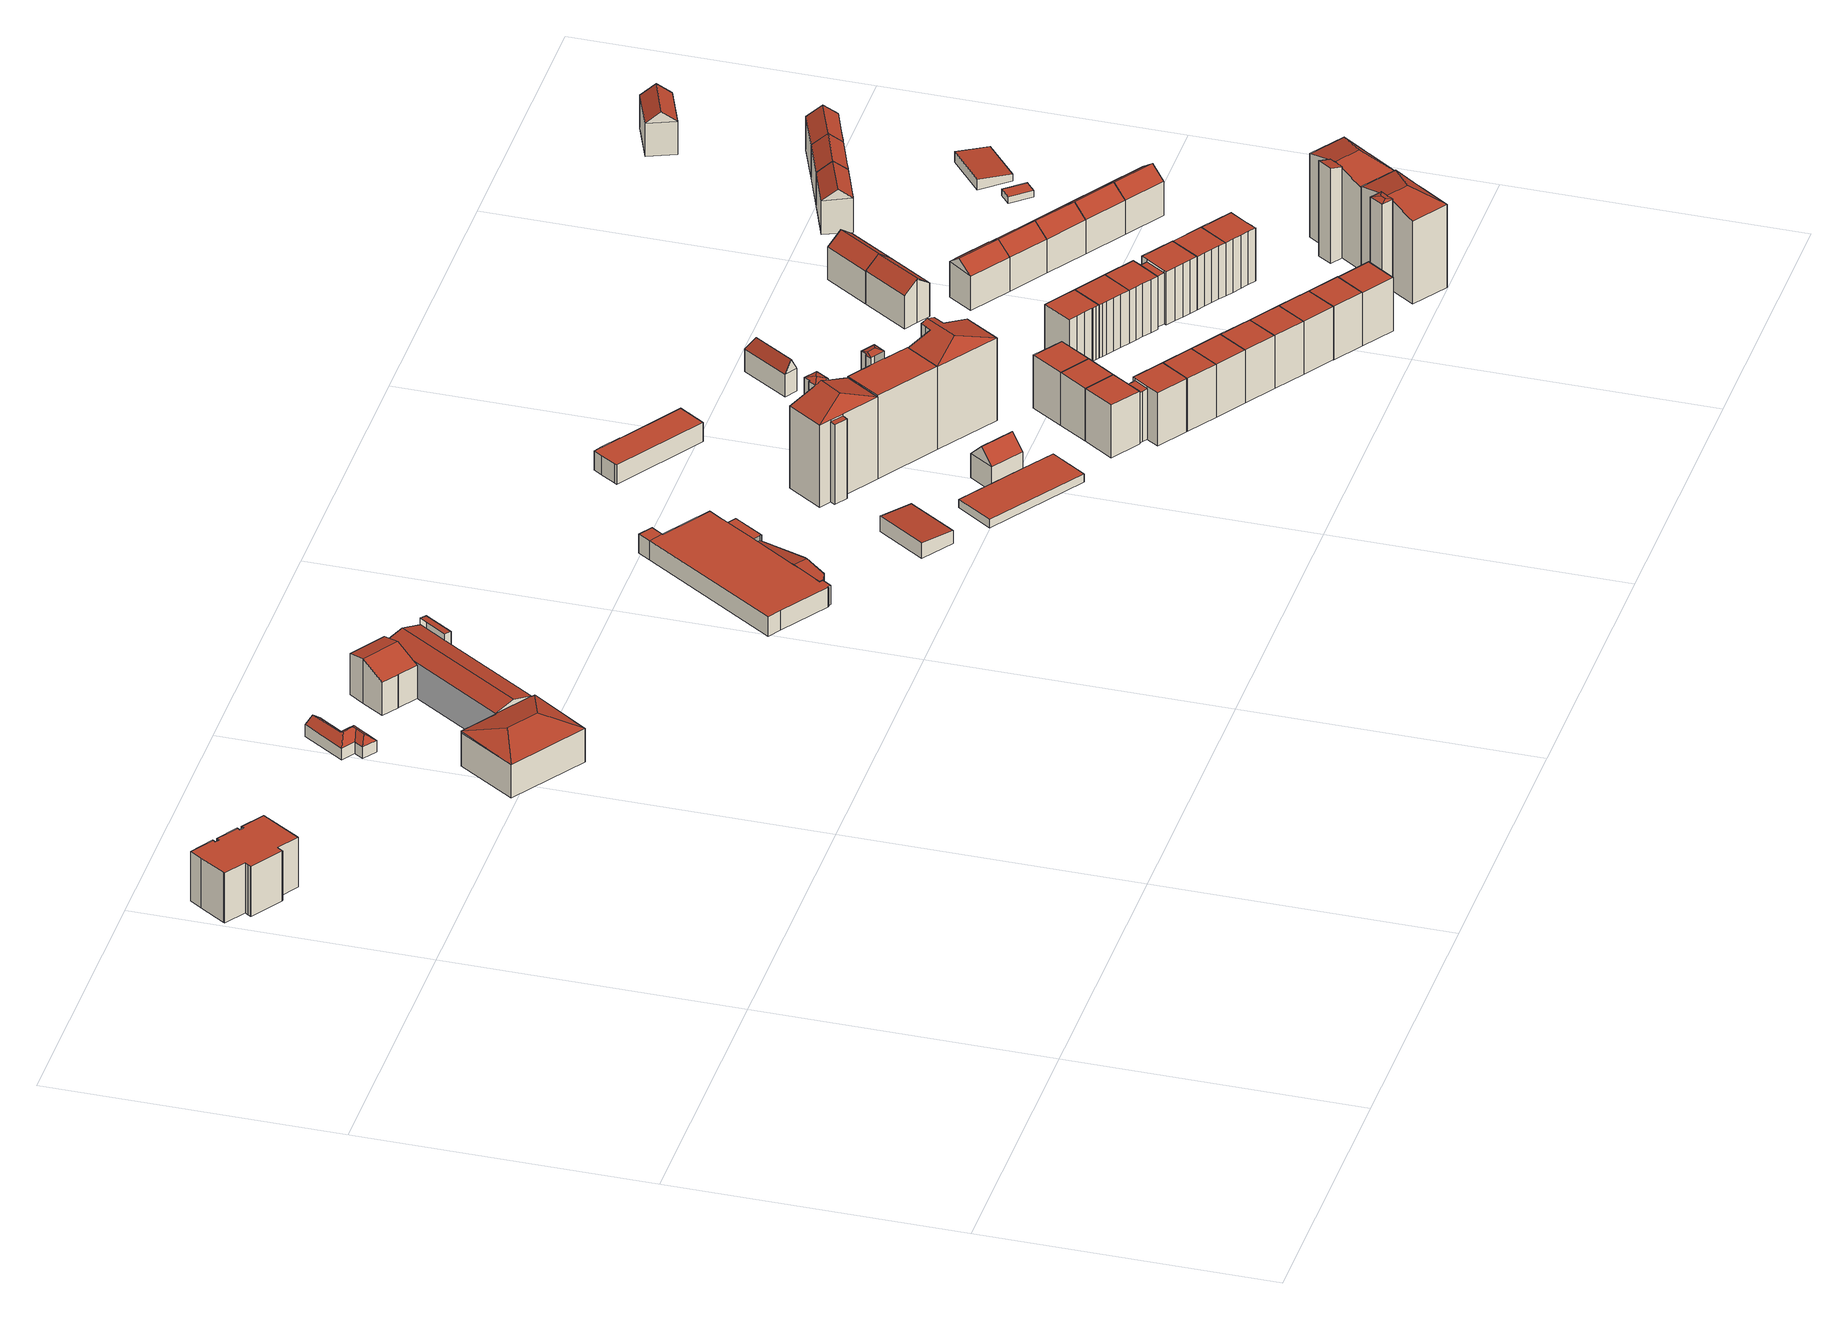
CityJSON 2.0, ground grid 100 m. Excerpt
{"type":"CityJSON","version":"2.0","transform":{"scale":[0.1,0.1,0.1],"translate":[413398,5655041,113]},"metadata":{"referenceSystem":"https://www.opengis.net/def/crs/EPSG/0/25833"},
"CityObjects":{
"building1":{"type":"Building","attributes":{"Dachtyp_tdc":"tdcPolyFlatRoof","Gemeindeschluessel":14612000,"Dachneigung":0,"QualitaetDacherkennung":76,"Geometrietyp2DReferenz":"3000","measuredHeight":18.57,"function":"31001_9998","roofType":"1000"},"geometry":[{"type":"Solid","lod":"2","boundaries":[[[[0,1,2,3]],[[1,4,5,2]],[[4,6,7,5]],[[6,8,9,7]],[[8,10,11,9]],[[10,12,13,11]],[[12,14,15,13]],[[14,16,17,15]],[[16,18,19,17]],[[18,20,21,19]],[[20,22,23,21]],[[22,24,25,23]],[[24,26,27,25]],[[26,28,29,27]],[[28,30,31,29]],[[30,32,33,31]],[[32,34,35,33]],[[34,36,37,35]],[[36,38,39,37]],[[38,40,41,39]],[[40,42,43,41]],[[42,44,45,43]],[[44,0,3,45]],[[44,42,40,38,36,34,32,30,28,26,24,22,20,18,16,14,12,10,8,6,4,1,0]],[[3,2,5,7,9,11,13,15,17,19,21,23,25,27,29,31,33,35,37,39,41,43,45]]]],"semantics":{"surfaces":[{"type":"WallSurface"},{"type":"RoofSurface"},{"type":"GroundSurface"}],"values":[[0,0,0,0,0,0,0,0,0,0,0,0,0,0,0,0,0,0,0,0,0,0,0,1,2]]}}]},
"building2":{"type":"Building","attributes":{"Dachtyp_tdc":"tdcFreeFormRoof","Gemeindeschluessel":14612000,"Dachneigung":38.75,"QualitaetDacherkennung":51,"Geometrietyp2DReferenz":"3000","measuredHeight":7.2,"function":"31001_9998","roofType":"5000"},"geometry":[{"type":"Solid","lod":"2","boundaries":[[[[46,47,48,49]],[[47,50,51,48]],[[50,52,53,51]],[[50,54,52]],[[47,54,50]],[[47,55,54]],[[55,47,56]],[[57,56,47,46]],[[57,46,58]],[[55,56,57,58,59]],[[60,54,55,59,61]],[[62,60,61,63]],[[62,63,64]],[[54,60,62,64,52]],[[53,65,66,67,68,69,49,48,51]],[[52,64,65,53]],[[64,63,66,65]],[[63,61,67,66]],[[61,59,68,67]],[[59,58,69,68]],[[58,46,49,69]]]],"semantics":{"surfaces":[{"type":"WallSurface"},{"type":"RoofSurface"},{"type":"GroundSurface"}],"values":[[0,0,0,1,1,1,1,1,0,1,1,1,1,1,2,0,0,0,0,0,0]]}}]},
"building3":{"type":"Building","attributes":{"Gemeindeschluessel":14612000,"Geometrietyp2DReferenz":"3000","function":"31001_9998","roofType":"9999"},"children":["building3-1","building3-2","building3-3","building3-4"]},
"building3-1":{"type":"BuildingPart","attributes":{"Dachtyp_tdc":"tdcGableRoof","Dachneigung":15.47,"QualitaetDacherkennung":33,"Geometrietyp2DReferenz":"3000","measuredHeight":15.37,"roofType":"3100"},"parents":["building3"],"geometry":[{"type":"MultiSurface","lod":"2","boundaries":[[[70,71,72,73]],[[71,70,74]],[[75,76,77]],[[70,78,79,75,77,74]],[[76,80,71,74,77]],[[81,82,83,73,72,84,85]]],"semantics":{"surfaces":[{"type":"WallSurface"},{"type":"RoofSurface"},{"type":"GroundSurface"}],"values":[0,0,0,1,1,2]}}]},
"building3-2":{"type":"BuildingPart","attributes":{"Dachtyp_tdc":"tdcPolyFlatRoof","Dachneigung":3.34,"QualitaetDacherkennung":72,"Geometrietyp2DReferenz":"3000","measuredHeight":15.69,"roofType":"2100"},"parents":["building3"],"geometry":[{"type":"MultiSurface","lod":"2","boundaries":[[[86,87,88,72,71]],[[87,89,90,88]],[[89,91,80,84,90]],[[91,89,87,86]],[[72,88,90,84]]],"semantics":{"surfaces":[{"type":"WallSurface"},{"type":"RoofSurface"},{"type":"GroundSurface"}],"values":[0,0,0,1,2]}}]},
"building3-3":{"type":"BuildingPart","attributes":{"Dachtyp_tdc":"tdcHipRoof","Dachneigung":17.61,"QualitaetDacherkennung":16,"Geometrietyp2DReferenz":"3000","measuredHeight":16.17,"roofType":"3200"},"parents":["building3"],"geometry":[{"type":"MultiSurface","lod":"2","boundaries":[[[92,93,94,85]],[[93,95,96,94]],[[95,97,98,96]],[[97,99,100,98]],[[99,101,102,100]],[[101,103,104,102]],[[103,105,106,104]],[[105,107,81,106]],[[95,108,109]],[[110,97,111]],[[112,113,114,115,116,110,111,109,108]],[[97,95,109,111]],[[103,115,114,105]],[[101,116,115,103]],[[105,114,113,107]],[[92,112,108,93]],[[97,110,99]],[[99,110,116,101]],[[93,108,95]],[[85,94,96,98,100,102,104,106,81]]],"semantics":{"surfaces":[{"type":"WallSurface"},{"type":"RoofSurface"},{"type":"GroundSurface"}],"values":[0,0,0,0,0,0,0,0,1,1,1,1,0,0,0,0,0,0,0,2]}}]},
"building3-4":{"type":"BuildingPart","attributes":{"Dachtyp_tdc":"tdcGableRoof","Dachneigung":25.68,"QualitaetDacherkennung":24,"Geometrietyp2DReferenz":"3000","measuredHeight":16.59,"roofType":"3100"},"parents":["building3"],"geometry":[{"type":"MultiSurface","lod":"2","boundaries":[[[117,118,119,82]],[[118,120,121,119]],[[120,122,123,121]],[[122,124,125,123]],[[124,126,127,125]],[[126,128,70,73,127]],[[124,122,120,118,117,79,129]],[[129,128,126,124]],[[83,82,119,121,123,125,127,73]]],"semantics":{"surfaces":[{"type":"WallSurface"},{"type":"RoofSurface"},{"type":"GroundSurface"}],"values":[0,0,0,0,0,0,1,1,2]}}]},
"building4":{"type":"Building","attributes":{"Gemeindeschluessel":14612000,"Geometrietyp2DReferenz":"3000","function":"31001_2000","roofType":"9999"},"children":["building4-1","building4-2","building4-3","building4-4"]},
"building4-1":{"type":"BuildingPart","attributes":{"Dachtyp_tdc":"tdcPolyFlatRoof","Dachneigung":0,"QualitaetDacherkennung":92,"Geometrietyp2DReferenz":"3000","measuredHeight":7.22,"roofType":"1000"},"parents":["building4"],"geometry":[{"type":"MultiSurface","lod":"2","boundaries":[[[130,131,132,133,134]],[[131,135,136,132]],[[135,137,136]],[[138,139,140]],[[138,141,142,139]],[[141,143,144,142]],[[143,145,146,144]],[[145,147,148,146]],[[147,149,150,148]],[[149,151,152,150]],[[151,153,154,152]],[[153,155,156,154]],[[155,157,158,159,156]],[[157,155,153,151,149,147,145,143,141,138,160,161,162,163,135,131,130]],[[133,132,136,164,165,139,142,144,146,148,150,152,154,156,159]]],"semantics":{"surfaces":[{"type":"WallSurface"},{"type":"RoofSurface"},{"type":"GroundSurface"}],"values":[0,0,0,0,0,0,0,0,0,0,0,0,0,1,2]}}]},
"building4-2":{"type":"BuildingPart","attributes":{"Dachtyp_tdc":"tdcPolyFlatRoof","Dachneigung":0,"QualitaetDacherkennung":68,"Geometrietyp2DReferenz":"3000","measuredHeight":5.01,"roofType":"1000"},"parents":["building4"],"geometry":[{"type":"MultiSurface","lod":"2","boundaries":[[[166,167,168,169]],[[167,170,171,172,168]],[[137,166,169,136]],[[137,173,170,167,166]],[[169,168,172,164,136]]],"semantics":{"surfaces":[{"type":"WallSurface"},{"type":"RoofSurface"},{"type":"GroundSurface"}],"values":[0,0,0,1,2]}}]},
"building4-3":{"type":"BuildingPart","attributes":{"Dachtyp_tdc":"tdcFreeFormRoof","Dachneigung":11.53,"QualitaetDacherkennung":10,"Geometrietyp2DReferenz":"3000","measuredHeight":7.65,"roofType":"5000"},"parents":["building4"],"geometry":[{"type":"MultiSurface","lod":"2","boundaries":[[[171,174,175,172]],[[174,176,177,175]],[[176,178,179,177]],[[178,180,181,179]],[[180,140,139,181]],[[176,174,171,182,162,183]],[[183,160,140,180,178,176]],[[139,165,164,172,175,177,179,181]]],"semantics":{"surfaces":[{"type":"WallSurface"},{"type":"RoofSurface"},{"type":"GroundSurface"}],"values":[0,0,0,0,0,1,1,2]}}]},
"building4-4":{"type":"BuildingPart","attributes":{"Dachtyp_tdc":"tdcPolyFlatRoof","Dachneigung":0,"QualitaetDacherkennung":71,"Geometrietyp2DReferenz":"3000","measuredHeight":7.14,"roofType":"1000"},"parents":["building4"],"geometry":[{"type":"MultiSurface","lod":"2","boundaries":[[[158,184,185,159]],[[184,186,187,185]],[[186,134,133,187]],[[134,186,184,158]],[[159,185,187,133]]],"semantics":{"surfaces":[{"type":"WallSurface"},{"type":"RoofSurface"},{"type":"GroundSurface"}],"values":[0,0,0,1,2]}}]},
"building5":{"type":"Building","attributes":{"Dachtyp_tdc":"tdcPolyFlatRoof","Gemeindeschluessel":14612000,"Dachneigung":4.39,"QualitaetDacherkennung":77,"Geometrietyp2DReferenz":"3000","measuredHeight":5.74,"function":"31001_2000","roofType":"2100"},"geometry":[{"type":"Solid","lod":"2","boundaries":[[[[188,189,190,191]],[[189,192,193,190]],[[192,194,195,193]],[[194,188,191,195]],[[194,192,189,188]],[[191,190,193,195]]]],"semantics":{"surfaces":[{"type":"WallSurface"},{"type":"RoofSurface"},{"type":"GroundSurface"}],"values":[[0,0,0,0,1,2]]}}]},
"building6":{"type":"Building","attributes":{"Dachtyp_tdc":"tdcPolyFlatRoof","Gemeindeschluessel":14612000,"Dachneigung":0,"QualitaetDacherkennung":0,"Geometrietyp2DReferenz":"3000","BezugspunktDach":"2000","measuredHeight":3,"function":"31001_9998"},"geometry":[{"type":"MultiSurface","lod":"2","boundaries":[[[196,197,198,199,200,201]],[[201,200,202,203]],[[200,199,204,202]],[[199,198,205,204]],[[198,197,206,205]],[[197,196,207,206]],[[196,201,203,207]],[[203,202,204,205,206,207]]],"semantics":{"surfaces":[{"type":"RoofSurface"},{"type":"WallSurface"},{"type":"GroundSurface"}],"values":[0,1,1,1,1,1,1,2]}}]},
"building7":{"type":"Building","attributes":{"Gemeindeschluessel":14612000,"Geometrietyp2DReferenz":"3000","function":"31001_9998","roofType":"9999"},"children":["building7-1","building7-2","building7-3"]},
"building7-1":{"type":"BuildingPart","attributes":{"Dachtyp_tdc":"tdcPolyFlatRoof","Dachneigung":5.67,"QualitaetDacherkennung":52,"Geometrietyp2DReferenz":"3000","measuredHeight":29.8,"roofType":"2100"},"parents":["building7"],"geometry":[{"type":"MultiSurface","lod":"2","boundaries":[[[208,209,210,211]],[[212,213,214,215]],[[213,208,211,214]],[[213,212,209,208]],[[211,210,215,214]]],"semantics":{"surfaces":[{"type":"WallSurface"},{"type":"RoofSurface"},{"type":"GroundSurface"}],"values":[0,0,0,1,2]}}]},
"building7-2":{"type":"BuildingPart","attributes":{"Dachtyp_tdc":"tdcFreeFormRoof","Dachneigung":14.56,"QualitaetDacherkennung":22,"Geometrietyp2DReferenz":"3000","measuredHeight":34.5,"roofType":"5000"},"parents":["building7"],"geometry":[{"type":"MultiSurface","lod":"2","boundaries":[[[216,217,218,219]],[[217,220,221,218]],[[220,222,223,221]],[[222,224,223]],[[225,226,227,228,229]],[[226,216,219,227]],[[230,231,232,233,222,234]],[[222,220,235,234]],[[220,217,235]],[[217,216,226,225,230,234,235]],[[219,218,221,223,236,237,228,227]]],"semantics":{"surfaces":[{"type":"WallSurface"},{"type":"RoofSurface"},{"type":"GroundSurface"}],"values":[0,0,0,0,0,0,1,1,1,1,2]}}]},
"building7-3":{"type":"BuildingPart","attributes":{"Dachtyp_tdc":"tdcHipAndGableRoof","Dachneigung":16.07,"QualitaetDacherkennung":16,"Geometrietyp2DReferenz":"3000","measuredHeight":34.32,"roofType":"5000"},"parents":["building7"],"geometry":[{"type":"MultiSurface","lod":"2","boundaries":[[[224,238,239,223]],[[238,240,241,239]],[[240,242,212,215,241]],[[243,210,209]],[[243,244,245,210]],[[244,246,247,245]],[[246,229,228,247]],[[244,243,242,240,248]],[[240,238,224,233,249,248]],[[249,231,250,229,246,244,248]],[[236,223,239,241,215,210,245,247,228,237]]],"semantics":{"surfaces":[{"type":"WallSurface"},{"type":"RoofSurface"},{"type":"GroundSurface"}],"values":[0,0,0,0,0,0,0,1,1,1,2]}}]},
"building8":{"type":"Building","attributes":{"Dachtyp_tdc":"tdcFreeFormRoof","Gemeindeschluessel":14612000,"Dachneigung":45.74,"QualitaetDacherkennung":6,"Geometrietyp2DReferenz":"3000","measuredHeight":14.13,"function":"31001_9998","roofType":"5000"},"geometry":[{"type":"Solid","lod":"2","boundaries":[[[[251,252,253,254]],[[252,255,256,253]],[[255,257,258,256]],[[257,251,254,258]],[[259,257,255]],[[260,259,255,252]],[[260,252,251]],[[259,260,251,257]],[[254,253,256,258]]]],"semantics":{"surfaces":[{"type":"WallSurface"},{"type":"RoofSurface"},{"type":"GroundSurface"}],"values":[[0,0,0,0,0,1,0,1,2]]}}]},
"building9":{"type":"Building","attributes":{"Gemeindeschluessel":14612000,"Geometrietyp2DReferenz":"3000","function":"31001_9998","roofType":"9999"},"children":["building9-1","building9-2"]},
"building9-1":{"type":"BuildingPart","attributes":{"Dachtyp_tdc":"tdcFreeFormRoof","Dachneigung":16.09,"QualitaetDacherkennung":16,"Geometrietyp2DReferenz":"3000","measuredHeight":34.55,"roofType":"5000"},"parents":["building9"],"geometry":[{"type":"MultiSurface","lod":"2","boundaries":[[[261,262,263,264]],[[262,265,266,263]],[[265,267,268,266]],[[267,269,270,271,268]],[[272,261,264,273,274]],[[275,269,276,277]],[[269,267,276]],[[267,265,277,276]],[[265,262,261,272,278,275,277]],[[264,263,266,268,271,279,280,273]]],"semantics":{"surfaces":[{"type":"WallSurface"},{"type":"RoofSurface"},{"type":"GroundSurface"}],"values":[0,0,0,0,0,1,1,1,1,2]}}]},
"building9-2":{"type":"BuildingPart","attributes":{"Dachtyp_tdc":"tdcPolyFlatRoof","Dachneigung":0,"QualitaetDacherkennung":48,"Geometrietyp2DReferenz":"3000","measuredHeight":31.06,"roofType":"1000"},"parents":["building9"],"geometry":[{"type":"MultiSurface","lod":"2","boundaries":[[[281,282,283,284]],[[282,285,241,283]],[[285,286,239,241]],[[286,274,273,239]],[[274,286,285,282,281,287,270,288,289]],[[280,279,271,290,284,283,241,239,273]],[[270,287,290,271]],[[287,281,284,290]]],"semantics":{"surfaces":[{"type":"WallSurface"},{"type":"RoofSurface"},{"type":"GroundSurface"}],"values":[0,0,0,0,1,2,0,0]}}]},
"building10":{"type":"Building","attributes":{"Dachtyp_tdc":"tdcPolyFlatRoof","Gemeindeschluessel":14612000,"Dachneigung":0,"QualitaetDacherkennung":68,"Geometrietyp2DReferenz":"3000","measuredHeight":7.24,"function":"31001_3211","roofType":"1000"},"geometry":[{"type":"Solid","lod":"2","boundaries":[[[[291,292,293,294]],[[292,295,296,293]],[[295,297,298,296]],[[297,299,300,298]],[[299,301,302,300]],[[301,303,304,302]],[[303,305,306,304]],[[305,307,308,306]],[[307,309,310,308]],[[309,311,312,310]],[[311,313,314,312]],[[313,291,294,314]],[[313,311,309,307,305,303,301,299,297,295,292,291]],[[294,293,296,298,300,302,304,306,308,310,312,314]]]],"semantics":{"surfaces":[{"type":"WallSurface"},{"type":"RoofSurface"},{"type":"GroundSurface"}],"values":[[0,0,0,0,0,0,0,0,0,0,0,0,1,2]]}}]},
"building11":{"type":"Building","attributes":{"Dachtyp_tdc":"tdcPolyFlatRoof","Gemeindeschluessel":14612000,"Dachneigung":0,"QualitaetDacherkennung":52,"Geometrietyp2DReferenz":"3000","measuredHeight":19.69,"function":"31001_9998","roofType":"1000"},"geometry":[{"type":"Solid","lod":"2","boundaries":[[[[315,316,317,318]],[[316,319,320,317]],[[319,321,322,320]],[[321,323,324,322]],[[323,325,326,324]],[[325,315,318,326]],[[325,323,321,319,316,315]],[[318,317,320,322,324,326]]]],"semantics":{"surfaces":[{"type":"WallSurface"},{"type":"RoofSurface"},{"type":"GroundSurface"}],"values":[[0,0,0,0,0,0,1,2]]}}]},
"building12":{"type":"Building","attributes":{"Gemeindeschluessel":14612000,"Geometrietyp2DReferenz":"3000","function":"31001_9998","roofType":"9999"},"children":["building12-1","building12-2"]},
"building12-1":{"type":"BuildingPart","attributes":{"Dachtyp_tdc":"tdcPolyFlatRoof","Dachneigung":0,"QualitaetDacherkennung":52,"Geometrietyp2DReferenz":"3000","measuredHeight":19.8,"roofType":"1000"},"parents":["building12"],"geometry":[{"type":"MultiSurface","lod":"2","boundaries":[[[327,328,329,330]],[[328,331,332,333,329]],[[334,335,336]],[[334,337,338,335]],[[337,339,340,338]],[[339,341,342,340]],[[339,337,334,343,331,328,327,341]],[[342,330,329,333,344,335,338,340]],[[341,327,330,342]]],"semantics":{"surfaces":[{"type":"WallSurface"},{"type":"RoofSurface"},{"type":"GroundSurface"}],"values":[0,0,0,0,0,0,1,2,0]}}]},
"building12-2":{"type":"BuildingPart","attributes":{"Dachtyp_tdc":"tdcPolyFlatRoof","Dachneigung":0,"QualitaetDacherkennung":54,"Geometrietyp2DReferenz":"3000","measuredHeight":18.82,"roofType":"1000"},"parents":["building12"],"geometry":[{"type":"MultiSurface","lod":"2","boundaries":[[[332,345,346,333]],[[345,347,348,346]],[[347,349,350,348]],[[349,351,352,350]],[[351,336,335,352]],[[351,349,347,345,332,353,336]],[[335,344,333,346,348,350,352]]],"semantics":{"surfaces":[{"type":"WallSurface"},{"type":"RoofSurface"},{"type":"GroundSurface"}],"values":[0,0,0,0,0,1,2]}}]},
"building13":{"type":"Building","attributes":{"Dachtyp_tdc":"tdcPolyFlatRoof","Gemeindeschluessel":14612000,"Dachneigung":0,"QualitaetDacherkennung":55,"Geometrietyp2DReferenz":"3000","measuredHeight":19.7,"function":"31001_9998","roofType":"1000"},"geometry":[{"type":"Solid","lod":"2","boundaries":[[[[354,321,322,355]],[[321,319,320,322]],[[319,356,357,320]],[[356,354,355,357]],[[356,319,321,354]],[[355,322,320,357]]]],"semantics":{"surfaces":[{"type":"WallSurface"},{"type":"RoofSurface"},{"type":"GroundSurface"}],"values":[[0,0,0,0,1,2]]}}]},
"building14":{"type":"Building","attributes":{"Dachtyp_tdc":"tdcFreeFormRoof","Gemeindeschluessel":14612000,"Dachneigung":15.66,"QualitaetDacherkennung":14,"Geometrietyp2DReferenz":"3000","measuredHeight":34.17,"function":"31001_9998","roofType":"5000"},"geometry":[{"type":"Solid","lod":"2","boundaries":[[[[358,359,360,284]],[[359,361,362,360]],[[361,363,364,362]],[[363,365,366,364]],[[365,367,368,366]],[[367,369,370,368]],[[369,371,372,370]],[[371,373,374,372]],[[373,375,283,374]],[[375,358,284,283]],[[373,376,375]],[[373,371,369,367,377,376]],[[377,365,363,361,359,358,375,376]],[[367,365,377]],[[284,360,362,364,366,368,370,372,374,283]]]],"semantics":{"surfaces":[{"type":"WallSurface"},{"type":"RoofSurface"},{"type":"GroundSurface"}],"values":[[0,0,0,0,0,0,0,0,0,0,1,1,1,0,2]]}}]},
"building15":{"type":"Building","attributes":{"Dachtyp_tdc":"tdcPolyFlatRoof","Gemeindeschluessel":14612000,"Dachneigung":0,"QualitaetDacherkennung":57,"Geometrietyp2DReferenz":"3000","measuredHeight":19.76,"function":"31001_9998","roofType":"1000"},"geometry":[{"type":"Solid","lod":"2","boundaries":[[[[378,379,380,381]],[[379,341,342,380]],[[341,339,340,342]],[[339,378,381,340]],[[339,341,379,378]],[[381,380,342,340]]]],"semantics":{"surfaces":[{"type":"WallSurface"},{"type":"RoofSurface"},{"type":"GroundSurface"}],"values":[[0,0,0,0,1,2]]}}]},
"building16":{"type":"Building","attributes":{"Dachtyp_tdc":"tdcPolyFlatRoof","Gemeindeschluessel":14612000,"Dachneigung":0,"QualitaetDacherkennung":51,"Geometrietyp2DReferenz":"3000","measuredHeight":19.69,"function":"31001_9998","roofType":"1000"},"geometry":[{"type":"Solid","lod":"2","boundaries":[[[[354,356,357,355]],[[356,382,383,357]],[[382,384,385,383]],[[384,354,355,385]],[[384,382,356,354]],[[355,357,383,385]]]],"semantics":{"surfaces":[{"type":"WallSurface"},{"type":"RoofSurface"},{"type":"GroundSurface"}],"values":[[0,0,0,0,1,2]]}}]},
"building17":{"type":"Building","attributes":{"Dachtyp_tdc":"tdcPolyFlatRoof","Gemeindeschluessel":14612000,"Dachneigung":0,"QualitaetDacherkennung":60,"Geometrietyp2DReferenz":"3000","measuredHeight":19.78,"function":"31001_9998","roofType":"1000"},"geometry":[{"type":"Solid","lod":"2","boundaries":[[[[386,387,388,389]],[[387,379,380,388]],[[379,378,381,380]],[[378,386,389,381]],[[378,379,387,386]],[[389,388,380,381]]]],"semantics":{"surfaces":[{"type":"WallSurface"},{"type":"RoofSurface"},{"type":"GroundSurface"}],"values":[[0,0,0,0,1,2]]}}]},
"building18":{"type":"Building","attributes":{"Dachtyp_tdc":"tdcPolyFlatRoof","Gemeindeschluessel":14612000,"Dachneigung":0,"QualitaetDacherkennung":59,"Geometrietyp2DReferenz":"3000","measuredHeight":19.77,"function":"31001_9998","roofType":"1000"},"geometry":[{"type":"Solid","lod":"2","boundaries":[[[[390,391,392,393]],[[391,387,388,392]],[[387,386,389,388]],[[386,390,393,389]],[[386,387,391,390]],[[393,392,388,389]]]],"semantics":{"surfaces":[{"type":"WallSurface"},{"type":"RoofSurface"},{"type":"GroundSurface"}],"values":[[0,0,0,0,1,2]]}}]},
"building19":{"type":"Building","attributes":{"Dachtyp_tdc":"tdcFreeFormRoof","Gemeindeschluessel":14612000,"Dachneigung":60.21,"QualitaetDacherkennung":5,"Geometrietyp2DReferenz":"3000","measuredHeight":12.84,"function":"31001_9998","roofType":"5000"},"geometry":[{"type":"Solid","lod":"2","boundaries":[[[[394,395,396,397]],[[398,399,400,401]],[[396,402,399,398]],[[402,403,400,399]],[[403,397,401,400]],[[397,396,398,401]],[[394,397,403]],[[395,394,403,402]],[[395,402,396]]]],"semantics":{"surfaces":[{"type":"RoofSurface"},{"type":"GroundSurface"},{"type":"WallSurface"}],"values":[[0,1,2,2,2,2,2,0,0]]}}]},
"building20":{"type":"Building","attributes":{"Dachtyp_tdc":"tdcPolyFlatRoof","Gemeindeschluessel":14612000,"Dachneigung":0,"QualitaetDacherkennung":56,"Geometrietyp2DReferenz":"3000","measuredHeight":19.75,"function":"31001_9998","roofType":"1000"},"geometry":[{"type":"Solid","lod":"2","boundaries":[[[[404,405,406,407]],[[405,391,392,406]],[[391,390,393,392]],[[390,404,407,393]],[[390,391,405,404]],[[407,406,392,393]]]],"semantics":{"surfaces":[{"type":"WallSurface"},{"type":"RoofSurface"},{"type":"GroundSurface"}],"values":[[0,0,0,0,1,2]]}}]},
"building21":{"type":"Building","attributes":{"Gemeindeschluessel":14612000,"Dachtyp_tdc":"tdcPolyFlatRoof","Dachneigung":0,"QualitaetDacherkennung":57,"Geometrietyp2DReferenz":"3000","measuredHeight":19.76,"function":"31001_9998","roofType":"1000"},"geometry":[{"type":"Solid","lod":"2","boundaries":[[[[408,409,410,411]],[[409,405,406,410]],[[405,404,407,406]],[[404,408,411,407]],[[404,405,409,408]],[[411,410,406,407]]]],"semantics":{"surfaces":[{"type":"WallSurface"},{"type":"RoofSurface"},{"type":"GroundSurface"}],"values":[[0,0,0,0,1,2]]}}]},
"building22":{"type":"Building","attributes":{"Dachtyp_tdc":"tdcPolyFlatRoof","Gemeindeschluessel":14612000,"Dachneigung":0,"QualitaetDacherkennung":54,"Geometrietyp2DReferenz":"3000","measuredHeight":19.82,"function":"31001_9998","roofType":"1000"},"geometry":[{"type":"Solid","lod":"2","boundaries":[[[[412,413,414,415]],[[413,416,417,414]],[[418,419,420,421]],[[419,422,423,420]],[[422,424,425,423]],[[424,426,427,425]],[[426,428,429,427]],[[428,412,415,429]],[[428,426,424,422,419,418,416,413,412]],[[415,414,417,421,420,423,425,427,429]],[[416,418,421,417]]]],"semantics":{"surfaces":[{"type":"WallSurface"},{"type":"RoofSurface"},{"type":"GroundSurface"}],"values":[[0,0,0,0,0,0,0,0,1,2,0]]}}]},
"building23":{"type":"Building","attributes":{"Dachtyp_tdc":"tdcPolyFlatRoof","Gemeindeschluessel":14612000,"Dachneigung":0,"QualitaetDacherkennung":57,"Geometrietyp2DReferenz":"3000","measuredHeight":19.83,"function":"31001_9998","roofType":"1000"},"geometry":[{"type":"Solid","lod":"2","boundaries":[[[[430,431,432,433]],[[431,409,434,432]],[[409,408,435,434]],[[408,430,433,435]],[[408,409,431,430]],[[433,432,434,435]]]],"semantics":{"surfaces":[{"type":"WallSurface"},{"type":"RoofSurface"},{"type":"GroundSurface"}],"values":[[0,0,0,0,1,2]]}}]},
"building24":{"type":"Building","attributes":{"Dachtyp_tdc":"tdcPolyFlatRoof","Gemeindeschluessel":14612000,"Dachneigung":0,"QualitaetDacherkennung":61,"Geometrietyp2DReferenz":"3000","measuredHeight":19.82,"function":"31001_9998","roofType":"1000"},"geometry":[{"type":"Solid","lod":"2","boundaries":[[[[422,436,437,423]],[[436,438,439,437]],[[438,440,441,439]],[[440,442,443,441]],[[442,444,445,443]],[[444,446,447,445]],[[446,424,425,447]],[[424,422,423,425]],[[424,446,444,442,440,438,436,422]],[[423,437,439,441,443,445,447,425]]]],"semantics":{"surfaces":[{"type":"WallSurface"},{"type":"RoofSurface"},{"type":"GroundSurface"}],"values":[[0,0,0,0,0,0,0,0,1,2]]}}]},
"building25":{"type":"Building","attributes":{"Dachtyp_tdc":"tdcPolyFlatRoof","Gemeindeschluessel":14612000,"Dachneigung":0,"QualitaetDacherkennung":49,"Geometrietyp2DReferenz":"3000","measuredHeight":19.83,"function":"31001_9998","roofType":"1000"},"geometry":[{"type":"Solid","lod":"2","boundaries":[[[[448,449,433,432]],[[449,450,451,433]],[[450,452,453,451]],[[452,448,432,453]],[[452,450,449,448]],[[432,433,451,453]]]],"semantics":{"surfaces":[{"type":"WallSurface"},{"type":"RoofSurface"},{"type":"GroundSurface"}],"values":[[0,0,0,0,1,2]]}}]},
"building26":{"type":"Building","attributes":{"Dachtyp_tdc":"tdcPolyFlatRoof","Gemeindeschluessel":14612000,"Dachneigung":0,"QualitaetDacherkennung":59,"Geometrietyp2DReferenz":"3000","measuredHeight":19.82,"function":"31001_9998","roofType":"1000"},"geometry":[{"type":"Solid","lod":"2","boundaries":[[[[454,455,456,457]],[[455,458,459,456]],[[458,438,439,459]],[[438,436,437,439]],[[436,460,461,437]],[[460,462,463,461]],[[462,464,465,463]],[[464,466,467,465]],[[466,454,457,467]],[[466,464,462,460,436,438,458,455,454]],[[457,456,459,439,437,461,463,465,467]]]],"semantics":{"surfaces":[{"type":"WallSurface"},{"type":"RoofSurface"},{"type":"GroundSurface"}],"values":[[0,0,0,0,0,0,0,0,0,1,2]]}}]},
"building27":{"type":"Building","attributes":{"Gemeindeschluessel":14612000,"Geometrietyp2DReferenz":"3000","function":"31001_9998","roofType":"9999"},"children":["building27-1","building27-2"]},
"building27-1":{"type":"BuildingPart","attributes":{"Dachtyp_tdc":"tdcPolyFlatRoof","Dachneigung":0,"QualitaetDacherkennung":46,"Geometrietyp2DReferenz":"3000","measuredHeight":18.88,"roofType":"1000"},"parents":["building27"],"geometry":[{"type":"MultiSurface","lod":"2","boundaries":[[[468,469,465,470]],[[469,471,463,465]],[[471,472,473,463]],[[472,471,469,468]],[[470,465,463,473]]],"semantics":{"surfaces":[{"type":"WallSurface"},{"type":"RoofSurface"},{"type":"GroundSurface"}],"values":[0,0,0,1,2]}}]},
"building27-2":{"type":"BuildingPart","attributes":{"Dachtyp_tdc":"tdcPolyFlatRoof","Dachneigung":0,"QualitaetDacherkennung":53,"Geometrietyp2DReferenz":"3000","measuredHeight":19.81,"roofType":"1000"},"parents":["building27"],"geometry":[{"type":"MultiSurface","lod":"2","boundaries":[[[474,475,476,477]],[[475,478,479,476]],[[478,480,481,479]],[[480,482,483,481]],[[482,484,485,483]],[[484,486,468,470,485]],[[487,473,472]],[[487,488,489,473]],[[488,474,477,489]],[[488,487,486,484,482,480,478,475,474]],[[477,476,479,481,483,485,470,473,489]]],"semantics":{"surfaces":[{"type":"WallSurface"},{"type":"RoofSurface"},{"type":"GroundSurface"}],"values":[0,0,0,0,0,0,0,0,0,1,2]}}]},
"building28":{"type":"Building","attributes":{"Dachtyp_tdc":"tdcFreeFormRoof","Gemeindeschluessel":14612000,"Dachneigung":37.27,"QualitaetDacherkennung":88,"Geometrietyp2DReferenz":"3000","measuredHeight":16.3,"function":"31001_9998","roofType":"5000"},"geometry":[{"type":"Solid","lod":"2","boundaries":[[[[490,491,492,493]],[[491,494,495,492]],[[494,496,497,495]],[[496,498,499,497]],[[498,490,493,499]],[[496,494,500,501]],[[501,500,491,490,498]],[[498,496,501]],[[494,491,500]],[[493,492,495,497,499]]]],"semantics":{"surfaces":[{"type":"WallSurface"},{"type":"RoofSurface"},{"type":"GroundSurface"}],"values":[[0,0,0,0,0,1,1,0,0,2]]}}]},
"building29":{"type":"Building","attributes":{"Dachtyp_tdc":"tdcPolyFlatRoof","Gemeindeschluessel":14612000,"Dachneigung":0,"QualitaetDacherkennung":57,"Geometrietyp2DReferenz":"3000","measuredHeight":19.8,"function":"31001_9998","roofType":"1000"},"geometry":[{"type":"Solid","lod":"2","boundaries":[[[[502,503,504,505]],[[503,506,507,504]],[[506,508,509,507]],[[506,503,502,510,511,512,508]],[[509,513,476,477,505,504,507]],[[508,512,513,509]],[[512,511,476,513]],[[511,510,477,476]],[[510,502,505,477]]]],"semantics":{"surfaces":[{"type":"WallSurface"},{"type":"RoofSurface"},{"type":"GroundSurface"}],"values":[[0,0,0,1,2,0,0,0,0]]}}]},
"building30":{"type":"Building","attributes":{"Dachtyp_tdc":"tdcFreeFormRoof","Gemeindeschluessel":14612000,"Dachneigung":37.3,"QualitaetDacherkennung":77,"Geometrietyp2DReferenz":"3000","measuredHeight":16.73,"function":"31001_9998","roofType":"5000"},"geometry":[{"type":"Solid","lod":"2","boundaries":[[[[514,515,516,517]],[[515,518,519,516]],[[518,520,521,519]],[[520,522,523,521]],[[522,514,517,523]],[[514,524,525,515]],[[524,522,520,518,525]],[[514,522,524]],[[518,515,525]],[[517,516,519,521,523]]]],"semantics":{"surfaces":[{"type":"WallSurface"},{"type":"RoofSurface"},{"type":"GroundSurface"}],"values":[[0,0,0,0,0,1,1,0,0,2]]}}]},
"building31":{"type":"Building","attributes":{"Dachtyp_tdc":"tdcGableRoof","Gemeindeschluessel":14612000,"Dachneigung":36.88,"QualitaetDacherkennung":91,"Geometrietyp2DReferenz":"3000","measuredHeight":16.26,"function":"31001_9998","roofType":"3100"},"geometry":[{"type":"Solid","lod":"2","boundaries":[[[[526,527,528,492]],[[527,529,530,528]],[[529,494,495,530]],[[494,526,492,495]],[[529,527,531]],[[526,494,532]],[[527,526,532,531]],[[494,529,531,532]],[[492,528,530,495]]]],"semantics":{"surfaces":[{"type":"WallSurface"},{"type":"RoofSurface"},{"type":"GroundSurface"}],"values":[[0,0,0,0,0,0,1,1,2]]}}]},
"building32":{"type":"Building","attributes":{"Dachtyp_tdc":"tdcPolyFlatRoof","Gemeindeschluessel":14612000,"Dachneigung":0,"QualitaetDacherkennung":58,"Geometrietyp2DReferenz":"3000","measuredHeight":19.81,"function":"31001_9998","roofType":"1000"},"geometry":[{"type":"Solid","lod":"2","boundaries":[[[[533,534,535,536]],[[534,503,504,535]],[[503,502,505,504]],[[502,537,538,505]],[[537,539,540,538]],[[539,541,542,540]],[[541,543,544,542]],[[543,545,546,544]],[[545,547,548,546]],[[547,533,536,548]],[[547,545,543,541,539,537,502,503,534,533]],[[536,535,504,505,538,540,542,544,546,548]]]],"semantics":{"surfaces":[{"type":"WallSurface"},{"type":"RoofSurface"},{"type":"GroundSurface"}],"values":[[0,0,0,0,0,0,0,0,0,0,1,2]]}}]},
"building33":{"type":"Building","attributes":{"Gemeindeschluessel":14612000,"Geometrietyp2DReferenz":"3000","function":"31001_9998","roofType":"9999"},"children":["building33-1","building33-2"]},
"building33-1":{"type":"BuildingPart","attributes":{"Dachtyp_tdc":"tdcHipAndGableRoof","Dachneigung":14.51,"QualitaetDacherkennung":15,"Geometrietyp2DReferenz":"3000","measuredHeight":34.43,"roofType":"5000"},"parents":["building33"],"geometry":[{"type":"MultiSurface","lod":"2","boundaries":[[[549,550,551,552]],[[550,553,554,551]],[[553,555,556,554]],[[555,557,558,556]],[[557,559,560,558]],[[559,561,562,560]],[[561,563,564,562]],[[563,565,566,564]],[[565,567,568,566]],[[561,559,557,555,553,569]],[[553,550,549,570,571,572,569]],[[572,573,567,565,563,561,569]],[[568,574,575,552,551,554,556,558,560,562,564,566]]],"semantics":{"surfaces":[{"type":"WallSurface"},{"type":"RoofSurface"},{"type":"GroundSurface"}],"values":[0,0,0,0,0,0,0,0,0,1,1,1,2]}}]},
"building33-2":{"type":"BuildingPart","attributes":{"Dachtyp_tdc":"tdcFreeFormRoof","Dachneigung":14.3,"QualitaetDacherkennung":22,"Geometrietyp2DReferenz":"3000","measuredHeight":34.89,"roofType":"5000"},"parents":["building33"],"geometry":[{"type":"MultiSurface","lod":"2","boundaries":[[[576,577,578,566]],[[577,579,580,578]],[[579,581,549,552,580]],[[582,576,566,568,567]],[[583,584,581,579]],[[585,583,579,577]],[[585,577,576,582]],[[583,585,582,573,586,571,584]],[[566,578,580,552,575,574,568]]],"semantics":{"surfaces":[{"type":"WallSurface"},{"type":"RoofSurface"},{"type":"GroundSurface"}],"values":[0,0,0,0,1,1,1,1,2]}}]},
"building34":{"type":"Building","attributes":{"Dachtyp_tdc":"tdcGableRoof","Gemeindeschluessel":14612000,"Dachneigung":36.96,"QualitaetDacherkennung":79,"Geometrietyp2DReferenz":"3000","measuredHeight":16.67,"function":"31001_9998","roofType":"3100"},"geometry":[{"type":"Solid","lod":"2","boundaries":[[[[587,588,589,590]],[[588,514,517,589]],[[514,591,523,517]],[[588,587,592]],[[591,514,524]],[[587,591,524,592]],[[514,588,592,524]],[[523,590,589,517]],[[591,587,590,523]]]],"semantics":{"surfaces":[{"type":"WallSurface"},{"type":"RoofSurface"},{"type":"GroundSurface"}],"values":[[0,0,0,0,0,1,1,2,0]]}}]},
"building35":{"type":"Building","attributes":{"Dachtyp_tdc":"tdcGableRoof","Gemeindeschluessel":14612000,"Dachneigung":37.41,"QualitaetDacherkennung":79,"Geometrietyp2DReferenz":"3000","measuredHeight":16.68,"function":"31001_9998","roofType":"3100"},"geometry":[{"type":"Solid","lod":"2","boundaries":[[[[587,593,594,590]],[[593,595,596,594]],[[587,588,597]],[[595,593,598]],[[588,595,598,597]],[[593,587,597,598]],[[596,589,590,594]],[[595,588,589,596]],[[588,587,590,589]]]],"semantics":{"surfaces":[{"type":"WallSurface"},{"type":"RoofSurface"},{"type":"GroundSurface"}],"values":[[0,0,0,0,1,1,2,0,0]]}}]},
"building36":{"type":"Building","attributes":{"Gemeindeschluessel":14612000,"Geometrietyp2DReferenz":"3000","function":"31001_9998","roofType":"9999"},"children":["building36-1","building36-2"]},
"building36-1":{"type":"BuildingPart","attributes":{"Dachtyp_tdc":"tdcHipAndGableRoof","Dachneigung":16.73,"QualitaetDacherkennung":15,"Geometrietyp2DReferenz":"3000","measuredHeight":34.52,"roofType":"5000"},"parents":["building36"],"geometry":[{"type":"MultiSurface","lod":"2","boundaries":[[[599,600,601,602]],[[600,603,604,601]],[[603,605,606,604]],[[605,607,608,606]],[[607,609,610,608]],[[609,611,612,610]],[[611,613,554,612]],[[613,614,551,554]],[[614,615,616,551]],[[615,617,618,616]],[[613,611,609,607,605,619]],[[605,603,600,599,620,621,619]],[[621,622,617,615,614,613,619]],[[618,623,602,601,604,606,608,610,612,554,551,616]]],"semantics":{"surfaces":[{"type":"WallSurface"},{"type":"RoofSurface"},{"type":"GroundSurface"}],"values":[0,0,0,0,0,0,0,0,0,0,1,1,1,2]}}]},
"building36-2":{"type":"BuildingPart","attributes":{"Dachtyp_tdc":"tdcPolyFlatRoof","Dachneigung":16.14,"QualitaetDacherkennung":28,"Geometrietyp2DReferenz":"3000","measuredHeight":35.47,"roofType":"2100"},"parents":["building36"],"geometry":[{"type":"MultiSurface","lod":"2","boundaries":[[[624,625,616,618,617]],[[625,626,627,616]],[[626,628,629,627]],[[628,630,601,629]],[[630,631,599,602,601]],[[631,630,628,626,625,624,622,632,620]],[[618,616,627,629,601,602,623]]],"semantics":{"surfaces":[{"type":"WallSurface"},{"type":"RoofSurface"},{"type":"GroundSurface"}],"values":[0,0,0,0,0,1,2]}}]},
"building37":{"type":"Building","attributes":{"Dachtyp_tdc":"tdcGableRoof","Gemeindeschluessel":14612000,"Dachneigung":37.09,"QualitaetDacherkennung":81,"Geometrietyp2DReferenz":"3000","measuredHeight":16.66,"function":"31001_9998","roofType":"3100"},"geometry":[{"type":"Solid","lod":"2","boundaries":[[[[593,633,634,594]],[[633,635,636,634]],[[635,637,596,636]],[[637,593,594,596]],[[635,633,638]],[[593,637,598]],[[633,593,598,638]],[[637,635,638,598]],[[594,634,636,596]]]],"semantics":{"surfaces":[{"type":"WallSurface"},{"type":"RoofSurface"},{"type":"GroundSurface"}],"values":[[0,0,0,0,0,0,1,1,2]]}}]},
"building38":{"type":"Building","attributes":{"Dachtyp_tdc":"tdcGableRoof","Gemeindeschluessel":14612000,"Dachneigung":36.9,"QualitaetDacherkennung":80,"Geometrietyp2DReferenz":"3000","measuredHeight":16.63,"function":"31001_9998","roofType":"3100"},"geometry":[{"type":"Solid","lod":"2","boundaries":[[[[633,639,640,634]],[[639,641,642,640]],[[641,635,636,642]],[[635,633,634,636]],[[641,639,643]],[[633,635,644]],[[639,633,644,643]],[[635,641,643,644]],[[634,640,642,636]]]],"semantics":{"surfaces":[{"type":"WallSurface"},{"type":"RoofSurface"},{"type":"GroundSurface"}],"values":[[0,0,0,0,0,0,1,1,2]]}}]},
"building39":{"type":"Building","attributes":{"Dachtyp_tdc":"tdcFreeFormRoof","Gemeindeschluessel":14612000,"Dachneigung":36.85,"QualitaetDacherkennung":90,"Geometrietyp2DReferenz":"3000","measuredHeight":16.32,"function":"31001_9998","roofType":"5000"},"geometry":[{"type":"Solid","lod":"2","boundaries":[[[[645,646,647,648]],[[646,649,650,647]],[[649,651,652,650]],[[651,653,654,652]],[[653,655,656,654]],[[655,657,658,656]],[[657,645,648,658]],[[646,645,659,660,653,651,649]],[[660,659,657,655]],[[655,653,660]],[[645,657,659]],[[648,647,650,652,654,656,658]]]],"semantics":{"surfaces":[{"type":"WallSurface"},{"type":"RoofSurface"},{"type":"GroundSurface"}],"values":[[0,0,0,0,0,0,0,1,1,0,0,2]]}}]},
"building40":{"type":"Building","attributes":{"Dachtyp_tdc":"tdcPolyFlatRoof","Gemeindeschluessel":14612000,"Dachneigung":0,"QualitaetDacherkennung":92,"Geometrietyp2DReferenz":"3000","measuredHeight":2.41,"function":"31001_9998","roofType":"1000"},"geometry":[{"type":"Solid","lod":"2","boundaries":[[[[661,662,663,664]],[[665,666,662,661]],[[666,667,663,662]],[[667,668,664,663]],[[668,665,661,664]],[[668,667,666,665]]]],"semantics":{"surfaces":[{"type":"GroundSurface"},{"type":"WallSurface"},{"type":"RoofSurface"}],"values":[[0,1,1,1,1,2]]}}]},
"building41":{"type":"Building","attributes":{"Dachtyp_tdc":"tdcFreeFormRoof","Gemeindeschluessel":14612000,"Dachneigung":36.57,"QualitaetDacherkennung":91,"Geometrietyp2DReferenz":"3000","measuredHeight":16.3,"function":"31001_9998","roofType":"5000"},"geometry":[{"type":"Solid","lod":"2","boundaries":[[[[657,669,670,658]],[[669,671,672,670]],[[671,673,674,672]],[[673,675,676,674]],[[675,677,678,676]],[[677,645,648,678]],[[645,657,658,648]],[[659,679,669,657]],[[673,671,679,659,645,677,675]],[[671,669,679]],[[657,645,659]],[[658,670,672,674,676,678,648]]]],"semantics":{"surfaces":[{"type":"WallSurface"},{"type":"RoofSurface"},{"type":"GroundSurface"}],"values":[[0,0,0,0,0,0,0,1,1,0,0,2]]}}]},
"building42":{"type":"Building","attributes":{"Dachtyp_tdc":"tdcPolyFlatRoof","Gemeindeschluessel":14612000,"Dachneigung":6.24,"QualitaetDacherkennung":80,"Geometrietyp2DReferenz":"3000","measuredHeight":3.83,"function":"31001_9998","roofType":"2100"},"geometry":[{"type":"Solid","lod":"2","boundaries":[[[[680,681,682,683]],[[681,684,685,682]],[[684,686,687,685]],[[686,680,683,687]],[[686,684,681,680]],[[683,682,685,687]]]],"semantics":{"surfaces":[{"type":"WallSurface"},{"type":"RoofSurface"},{"type":"GroundSurface"}],"values":[[0,0,0,0,1,2]]}}]},
"building43":{"type":"Building","attributes":{"Dachtyp_tdc":"tdcFreeFormRoof","Gemeindeschluessel":14612000,"Dachneigung":36.45,"QualitaetDacherkennung":90,"Geometrietyp2DReferenz":"3000","measuredHeight":16.28,"function":"31001_9998","roofType":"5000"},"geometry":[{"type":"Solid","lod":"2","boundaries":[[[[669,688,689,670]],[[670,689,690,691,692,693,672]],[[688,694,690,689]],[[694,695,691,690]],[[695,696,692,691]],[[696,697,693,692]],[[697,671,672,693]],[[671,669,670,672]],[[695,694,698,679,671,697,696]],[[679,698,688,669]],[[669,671,679]],[[694,688,698]]]],"semantics":{"surfaces":[{"type":"WallSurface"},{"type":"GroundSurface"},{"type":"RoofSurface"}],"values":[[0,1,0,0,0,0,0,0,2,2,0,0]]}}]},
"building44":{"type":"Building","attributes":{"Dachtyp_tdc":"tdcGableRoof","Gemeindeschluessel":14612000,"Dachneigung":37.34,"QualitaetDacherkennung":87,"Geometrietyp2DReferenz":"3000","measuredHeight":16.2,"function":"31001_9998","roofType":"3100"},"geometry":[{"type":"Solid","lod":"2","boundaries":[[[[699,700,701,702]],[[700,703,704,701]],[[703,705,706,704]],[[705,699,702,706]],[[703,700,707]],[[699,705,708]],[[700,699,708,707]],[[705,703,707,708]],[[702,701,704,706]]]],"semantics":{"surfaces":[{"type":"WallSurface"},{"type":"RoofSurface"},{"type":"GroundSurface"}],"values":[[0,0,0,0,0,0,1,1,2]]}}]}
},
"vertices":[
[263,2693,198],[268,2702,198],[268,2702,12],[263,2693,12],[345,2652,198],[345,2652,12],[260,2521,198],[260,2521,12],[258,2517,198],[258,2517,12],[186,2563,198],[186,2563,12],[179,2552,198],[179,2552,12],[173,2542,198],[173,2542,12],[172,2543,198],[172,2543,12],[64,2613,198],[64,2613,12],[63,2614,198],[63,2614,12],[69,2624,198],[69,2624,12],[77,2635,198],[77,2635,12],[6,2681,198],[6,2681,12],[8,2686,198],[8,2686,12],[65,2773,198],[65,2773,12],[93,2816,198],[93,2816,12],[171,2766,198],[171,2766,12],[165,2757,198],[165,2757,12],[178,2748,198],[178,2748,12],[184,2757,198],[184,2757,12],[255,2711,198],[255,2711,12],[249,2702,198],[249,2702,12],
[1107,2688,59],[1052,2603,59],[1052,2603,16],[1107,2688,16],[1080,2585,59],[1080,2585,16],[1095,2575,59],[1095,2575,16],[1045,2565,88],[1012,2586,87],[1011,2594,83],[1082,2704,83],[1057,2721,59],[963,2576,59],[1047,2555,82],[1007,2547,59],[1025,2521,82],[987,2515,59],[1035,2484,59],[1035,2484,16],[987,2515,16],[1007,2547,16],[963,2576,16],[1057,2721,16],
[1443,2575,143],[1565,2495,143],[1565,2495,10],[1443,2575,10],[1503,2535,164],[1158,2137,143],[1280,2057,143],[1218,2097,164],[1409,2522,143],[1371,2464,143],[1502,2398,143],[1158,2137,10],[1360,2447,10],[1409,2522,10],[1502,2398,10],[1280,2057,10],
[1565,2495,167],[1586,2481,165],[1586,2481,10],[1523,2384,165],[1523,2384,10],[1502,2398,167],
[1280,2057,134],[1292,2049,134],[1292,2049,10],[1165,1852,134],[1165,1852,10],[911,2018,134],[911,2018,10],[1039,2214,134],[1039,2214,10],[1092,2180,134],[1092,2180,10],[1091,2179,134],[1091,2179,10],[1157,2136,134],[1157,2136,10],[1158,2137,134],[1292,2049,141],[1155,2001,172],[1039,2214,141],[1050,2069,172],[1280,2057,141],[1158,2137,141],[1157,2136,141],[1091,2179,141],[1092,2180,141],
[1360,2447,133],[1294,2490,133],[1294,2490,10],[1293,2489,133],[1293,2489,10],[1240,2524,133],[1240,2524,10],[1289,2599,176],[1289,2599,10],[1324,2652,164],[1324,2652,10],[1443,2575,164],[1409,2522,176],
[2346,1936,74],[2508,1831,74],[2508,1831,2],[2346,1936,2],[2346,1936,73],[2475,1781,74],[2475,1781,2],[2475,1781,52],[2235,1413,74],[2235,1413,2],[2235,1413,60],[2226,1399,74],[2226,1399,2],[2237,1392,74],[2237,1392,2],[2216,1360,74],[2216,1360,2],[2206,1367,74],[2206,1367,2],[2204,1364,74],[2204,1364,2],[2202,1365,74],[2202,1365,2],[2040,1471,74],[2040,1471,2],[1996,1499,74],[1996,1499,2],[2300,1966,74],[2300,1966,73],[2300,1966,2],[2278,1478,74],[2291,1499,74],[2303,1517,74],[2410,1681,74],[2410,1681,2],[2291,1499,2],
[2523,1752,52],[2457,1651,52],[2457,1651,2],[2523,1752,2],[2452,1654,52],[2452,1654,34],[2452,1654,2],[2410,1681,52],
[2337,1477,77],[2337,1477,2],[2333,1471,78],[2333,1471,2],[2287,1402,64],[2287,1402,2],[2261,1396,60],[2261,1396,2],[2410,1681,34],[2291,1499,78],
[2328,2009,73],[2328,2009,2],[2374,1979,73],[2374,1979,2],
[2637,1087,55],[2530,1157,65],[2530,1157,7],[2637,1087,7],[2637,1321,65],[2637,1321,7],[2744,1251,55],[2744,1251,7],
[3044,978,41],[2937,1048,41],[2825,1122,41],[2744,1000,41],[3065,787,41],[3146,909,41],[3065,787,11],[3146,909,11],[2744,1000,11],[2825,1122,11],[2937,1048,11],[3044,978,11],
[2739,1496,306],[2749,1512,308],[2749,1512,10],[2739,1496,10],[2792,1483,308],[2782,1468,306],[2782,1468,10],[2792,1483,10],
[2893,1619,349],[2906,1640,349],[2906,1640,10],[2893,1619,10],[2948,1613,349],[2948,1613,10],[2919,1568,349],[2919,1568,10],[2919,1568,344],[2874,1598,348],[2889,1621,348],[2889,1621,10],[2874,1598,10],[2874,1598,346],[2878,1596,349],[2882,1593,349],[2896,1584,349],[2907,1576,349],[2912,1603,355],[2914,1605,355],[2896,1584,10],[2878,1596,10],
[2987,1524,316],[2987,1524,10],[2910,1406,316],[2910,1406,10],[2792,1483,316],[2749,1512,316],[2711,1536,316],[2711,1536,10],[2788,1654,316],[2788,1654,10],[2847,1509,353],[2896,1584,353],[2878,1596,347],
[3098,1060,103],[3044,978,103],[3044,978,12],[3098,1060,12],[2937,1048,103],[2937,1048,12],[2992,1130,103],[2992,1130,12],[2965,1089,153],[3071,1019,153],
[3079,1492,345],[3081,1491,349],[3081,1491,10],[3079,1492,10],[3093,1510,349],[3093,1510,10],[3138,1481,349],[3138,1481,10],[3112,1442,349],[3112,1442,321],[3112,1442,10],[3066,1473,345],[3066,1473,10],[3066,1473,321],[3068,1471,349],[3111,1471,356],[3085,1488,355],[3066,1472,345],[3068,1471,10],[3066,1472,10],
[3191,1389,321],[3115,1273,321],[3115,1273,10],[3191,1389,10],[2910,1406,321],[2987,1524,321],[3112,1441,321],[3068,1471,321],[3066,1472,321],[3112,1441,10],
[2657,2173,85],[2662,2181,85],[2662,2181,13],[2657,2173,13],[2694,2231,85],[2694,2231,13],[2714,2261,85],[2714,2261,13],[2728,2253,85],[2728,2253,13],[2743,2243,85],[2743,2243,13],[2803,2204,85],[2803,2204,13],[2809,2200,85],[2809,2200,13],[2933,2119,85],[2933,2119,13],[2937,2117,85],[2937,2117,13],[3013,2068,85],[3013,2068,13],[2956,1980,85],[2956,1980,13],
[3314,679,208],[3216,743,208],[3216,743,11],[3314,679,11],[3283,845,208],[3283,845,11],[3380,782,208],[3380,782,11],[3349,733,208],[3349,733,11],[3316,683,208],[3316,683,11],
[3419,559,208],[3320,623,208],[3320,623,10],[3419,559,10],[3346,664,208],[3346,664,198],[3346,664,10],[3380,713,208],[3380,713,10],[3380,713,198],[3384,720,208],[3384,720,10],[3485,654,208],[3485,654,10],[3422,557,208],[3422,557,10],[3347,663,208],[3347,663,10],
[3330,674,198],[3330,674,10],[3316,683,198],[3316,683,10],[3349,733,198],[3349,733,10],[3362,725,198],[3362,725,10],[3347,663,198],
[3444,879,208],[3444,879,11],[3346,942,208],[3346,942,11],
[3191,1389,318],[3269,1339,344],[3269,1339,10],[3281,1357,344],[3281,1357,10],[3283,1355,344],[3283,1355,10],[3296,1375,344],[3296,1375,10],[3340,1346,344],[3340,1346,10],[3317,1310,344],[3317,1310,10],[3398,1257,317],[3398,1257,10],[3321,1139,317],[3321,1139,10],[3115,1273,318],[3249,1255,352],[3318,1361,352],
[3584,590,208],[3521,492,208],[3521,492,10],[3584,590,10],
[3416,1049,208],[3416,1049,11],[3513,985,208],[3513,985,11],
[3684,525,208],[3621,427,208],[3621,427,10],[3684,525,10],
[3785,459,208],[3722,361,208],[3722,361,10],[3785,459,10],
[3284,1790,141],[3371,1927,141],[3364,1962,97],[3263,1803,97],[3364,1962,12],[3406,1935,12],[3305,1777,12],[3263,1803,12],[3406,1935,97],[3305,1777,97],
[3885,394,208],[3822,296,208],[3822,296,10],[3885,394,10],
[3988,327,208],[3925,229,208],[3925,229,10],[3988,327,10],
[3708,944,210],[3684,960,210],[3684,960,12],[3708,944,12],[3658,977,210],[3658,977,12],[3630,995,210],[3692,1091,210],[3692,1091,12],[3630,995,12],[3795,1024,210],[3795,1024,12],[3733,928,210],[3733,928,12],[3723,934,210],[3723,934,12],[3712,941,210],[3712,941,12],
[4087,262,208],[4024,165,208],[4024,165,9],[4087,262,9],[3925,229,9],[3988,327,9],
[3900,957,210],[3900,957,12],[3837,860,210],[3837,860,12],[3808,879,210],[3808,879,12],[3783,895,210],[3783,895,12],[3759,911,210],[3759,911,12],[3745,920,210],[3745,920,12],
[4024,165,207],[4087,262,207],[4194,193,207],[4194,193,9],[4130,95,207],[4130,95,9],
[3910,812,210],[3884,830,210],[3884,830,12],[3910,812,12],[3860,845,210],[3860,845,12],[3998,893,210],[3998,893,12],[3986,874,210],[3986,874,12],[3940,805,210],[3940,805,12],[3935,796,210],[3935,796,12],
[3970,785,201],[3940,805,201],[3970,785,12],[3986,874,201],[4015,855,201],[4015,855,12],
[4133,805,211],[4071,709,211],[4071,709,12],[4133,805,12],[4047,724,211],[4047,724,12],[4023,740,211],[4023,740,12],[3996,757,211],[3996,757,12],[3965,778,211],[3965,778,12],[3970,785,211],[4015,855,211],[4027,874,211],[4027,874,12],
[3721,1548,137],[3820,1702,137],[3820,1702,15],[3721,1548,15],[3906,1646,141],[3906,1646,15],[3807,1493,141],[3807,1493,15],[3765,1521,176],[3765,1521,15],[3865,1673,178],[3766,1520,178],
[4232,741,210],[4170,645,210],[4170,645,12],[4232,741,12],[4147,660,210],[4147,660,12],[4122,676,210],[4122,676,12],[4133,805,210],[4071,709,210],[4097,692,210],[4097,692,12],
[4012,1294,138],[3878,1381,138],[3878,1381,12],[4012,1294,12],[3932,1464,145],[3932,1464,12],[3970,1440,145],[3970,1440,12],[4066,1377,145],[4066,1377,12],[4041,1339,179],[3907,1426,179],
[3820,1702,136],[3917,1852,136],[3917,1852,15],[4003,1797,141],[4003,1797,15],[3963,1822,177],[3866,1672,177],
[4222,611,210],[4195,628,210],[4195,628,12],[4222,611,12],[4335,674,210],[4335,674,12],[4296,614,210],[4296,614,12],[4284,594,210],[4284,594,12],[4276,583,210],[4276,583,12],[4273,578,210],[4273,578,12],[4248,594,210],[4248,594,12],
[4375,204,342],[4428,282,318],[4428,282,5],[4375,204,5],[4545,205,318],[4545,205,5],[4498,134,316],[4498,134,5],[4485,115,316],[4485,115,5],[4465,85,316],[4465,85,5],[4410,2,314],[4410,2,5],[4293,79,314],[4293,79,5],[4345,158,342],[4345,158,5],[4346,158,342],[4346,158,5],[4429,134,349],[4376,203,342],[4362,183,348],[4360,180,349],[4358,177,348],[4360,180,5],[4376,203,5],
[4345,158,348],[4308,182,348],[4308,182,5],[4338,228,348],[4338,228,5],[4375,204,348],[4346,158,348],[4345,197,354],[4376,203,348],[4333,179,354],[4360,180,348],
[4193,1294,144],[4140,1211,138],[4140,1211,12],[4193,1294,12],[4066,1377,144],[4169,1256,179],
[4328,1207,144],[4328,1207,12],[4274,1124,138],[4274,1124,12],[4168,1256,179],[4303,1168,179],
[4509,405,343],[4508,405,343],[4508,405,5],[4509,405,5],[4561,485,317],[4561,485,5],[4678,408,317],[4678,408,5],[4625,328,316],[4625,328,5],[4614,311,315],[4614,311,5],[4592,278,315],[4592,278,5],[4545,205,313],[4428,282,313],[4477,358,340],[4477,358,5],[4477,357,340],[4477,357,5],[4575,331,350],[4502,396,346],[4495,384,350],[4488,374,346],[4495,384,5],
[4477,357,346],[4477,358,346],[4439,383,360],[4439,383,5],[4470,431,360],[4470,431,5],[4508,405,346],[4509,405,346],[4495,384,346],
[4464,1118,144],[4464,1118,12],[4410,1035,139],[4410,1035,12],[4274,1124,139],[4439,1080,179],
[4597,1032,144],[4597,1032,12],[4543,949,139],[4543,949,12],[4572,993,179],[4439,1079,179],
[4339,1905,140],[4252,1870,140],[4252,1870,12],[4339,1905,12],[4235,1864,140],[4235,1864,12],[4197,1849,140],[4197,1849,12],[4193,1847,140],[4193,1847,12],[4156,1939,136],[4156,1939,12],[4302,1997,136],[4302,1997,12],[4322,1949,175],[4175,1891,175],
[4564,1393,15],[4528,1363,15],[4473,1429,15],[4509,1460,15],[4564,1393,39],[4528,1363,39],[4473,1429,39],[4509,1460,39],
[4444,2054,136],[4444,2054,12],[4482,1961,140],[4482,1961,12],[4393,1926,140],[4393,1926,12],[4377,1920,140],[4377,1920,12],[4345,1907,140],[4345,1907,12],[4464,2005,175],
[4598,1450,38],[4521,1542,52],[4521,1542,13],[4598,1450,13],[4650,1651,52],[4650,1651,13],[4727,1559,38],[4727,1559,13],
[4590,2112,136],[4590,2112,12],[4627,2018,12],[4537,1983,12],[4524,1978,12],[4490,1964,12],[4627,2018,140],[4537,1983,140],[4524,1978,140],[4490,1964,140],[4610,2063,175],
[4416,2579,138],[4563,2637,138],[4563,2637,15],[4416,2579,15],[4600,2544,139],[4600,2544,15],[4453,2485,139],[4453,2485,15],[4582,2590,177],[4435,2532,177]
]}
